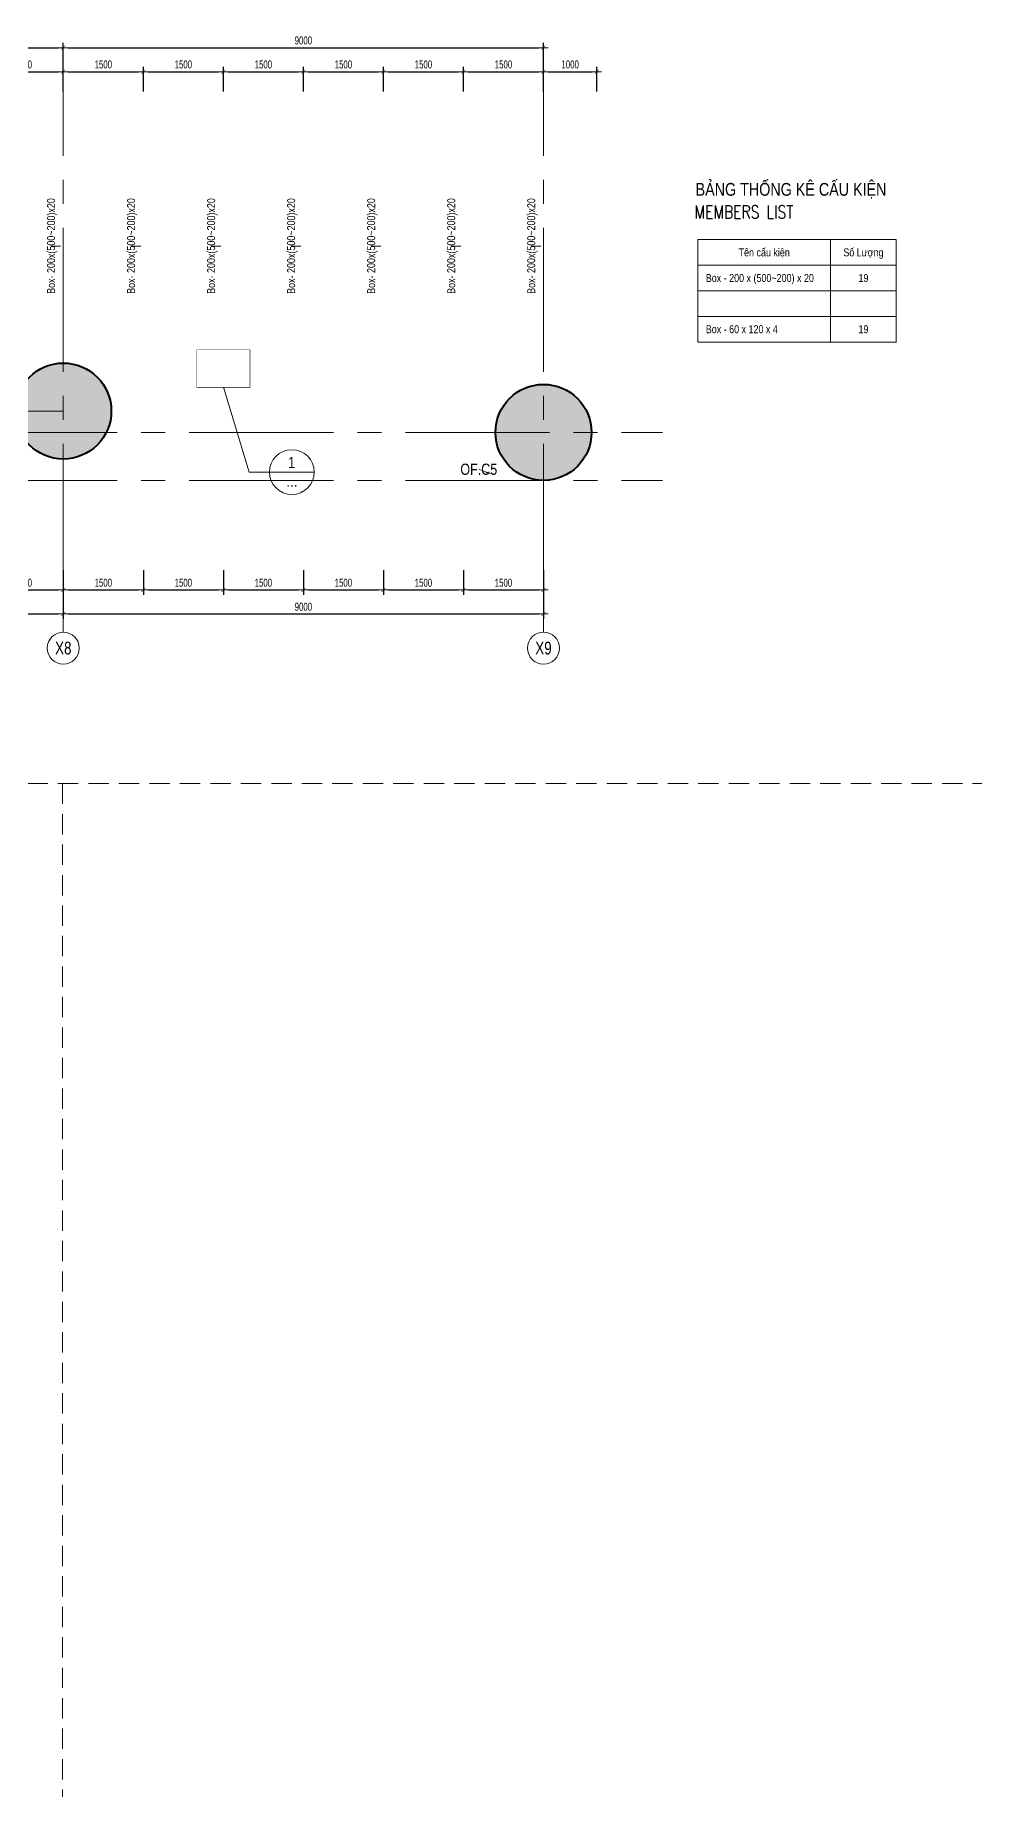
# Model space of a CAD drawing. Header units: millimetres. Extents: x -179076 to 305601, y -18667 to 40015.
# Drawn here: x 144364 to 162105, y 6994 to 40015 of the extents above; entities that cross this region are included whole.
import ezdxf
from ezdxf.enums import TextEntityAlignment as Align

# ---------------------------------------------------------------- set-up
doc = ezdxf.new("R2010")
doc.units = ezdxf.units.MM
doc.header["$LTSCALE"] = 60
doc.linetypes.add('HIDDEN2', pattern=[4.7625, 3.175, -1.5875])
doc.linetypes.add('POD_Grid F2$0$CENTER2', pattern=[1.125, 0.75, -0.125, 0.125, -0.125])
doc.layers.get('0').update_dxf_attribs({"lineweight": 20})
doc.layers.get('Defpoints').update_dxf_attribs({"color": 151, "lineweight": 9})
for name, color, linetype, lineweight in [('$0$NDC_S_VN TEXT', 7, 'Continuous', 20), ('NDC_S-ANNO', 7, 'Continuous', 20), ('NDC_S-BEAM-STEL', 30, 'HIDDEN2', 18), ('NDC_S-TEXT-SYMB', 7, 'Continuous', 20), ('NDC_S_ANNO', 7, 'Continuous', 20), ('NDC_S_DIM', 1, 'Continuous', 15), ('NDC_S_ENG TITLE', 3, 'Continuous', 20), ('NDC_S_HIDDEN', 8, 'HIDDEN2', 13), ('NDC_S_VN TEXT', 7, 'Continuous', 20), ('NDC_Table', 3, 'Continuous', 20), ('PD_2F_Col$0$NDC_S-COLUMN', 4, 'Continuous', 40), ('PD_2F_Col$0$NDC_S_HATCH COLUMN AND WALL', 251, 'Continuous', 13), ('POD_Grid F2$0$NDC_S_AXIS', 5, 'POD_Grid F2$0$CENTER2', 13), ('POD_Grid F2$0$NDC_S_SYMBOL', 1, 'Continuous', 15), ('POD_Grid F2$0$NDC_S_TEXT SYMBOL', 7, 'Continuous', 20)]:
    doc.layers.add(name, color=color, linetype=linetype, lineweight=lineweight)
doc.styles.add('ARIAL', font='arial.ttf', dxfattribs={"width": 0.8})
doc.styles.add('NDC_ARIAL', font='arial.ttf', dxfattribs={"width": 0.85})
doc.styles.add('NDC_DIM', font='', dxfattribs={"width": 0.75})
doc.styles.add('NDC_EN TXT', font='romans.shx', dxfattribs={"width": 0.8})
doc.styles.add('NDC_VIE TXT', font='arial.ttf', dxfattribs={"width": 0.8})
doc.styles.add('POD_Grid F2$0$NDC_ANNO', font='', dxfattribs={"width": 0.8})
doc.styles.get('NDC_DIM').set_extended_font_data('Dotum')
doc.styles.get('POD_Grid F2$0$NDC_ANNO').set_extended_font_data('Dotum')
doc.dimstyles.new('NDC_dim_60', dxfattribs={"dimscale": 60, "dimtxt": 2.5, "dimasz": 1.5, "dimexe": 1.5, "dimexo": 2.5, "dimgap": 1, "dimtad": 1, "dimdec": 0, "dimzin": 0, "dimdsep": 46, "dimtxsty": 'NDC_DIM', "dimblk": 'DIMMARK', "dimcen": 0.09, "dimdle": 1.2, "dimclrd": 1, "dimclre": 1, "dimclrt": 3, "dimadec": 0, "dimazin": 0, "dimtfac": 1, "dimtdec": 0, "dimtix": 1, "dimtofl": 0, "dimtmove": 0, "dimatfit": 3, "dimfxl": 8, "dimfxlon": 1, "dimtolj": 1, "dimtzin": 0, "dimarcsym": 0})
doc.dimstyles.new('NDC_dim_iso', dxfattribs={"dimtxt": 2.5, "dimasz": 1, "dimexe": 1.5, "dimexo": 2.5, "dimgap": 1, "dimtad": 1, "dimdec": 0, "dimzin": 0, "dimdsep": 46, "dimtxsty": 'NDC_DIM', "dimblk": 'DIMMARK', "dimcen": 0.09, "dimdle": 1.2, "dimclrd": 1, "dimclre": 1, "dimclrt": 3, "dimadec": 0, "dimazin": 0, "dimtfac": 1, "dimtdec": 0, "dimtix": 1, "dimtofl": 0, "dimtmove": 0, "dimatfit": 3, "dimfxl": 8, "dimfxlon": 1, "dimtolj": 1, "dimtzin": 0, "dimarcsym": 0})

# ---------------------------------------------------------------- blocks, each defined once
blk = doc.blocks.new('PD_2F_Col$0$cottron')
at = {"layer": 'PD_2F_Col$0$NDC_S_HATCH COLUMN AND WALL'}
h = blk.add_hatch(color=256, dxfattribs=at)
h.dxf.hatch_style = 1
h.paths.add_polyline_path([(-0.5, 0, 1), (0.5, 0, 1)])
at = {"layer": 'PD_2F_Col$0$NDC_S-COLUMN', "ltscale": 0.005}
blk.add_circle((0, 0), 0.5, dxfattribs=at)
blk = doc.blocks.new('*U212')
at = {"layer": 'POD_Grid F2$0$NDC_S_SYMBOL'}
blk.add_line((0, 5), (0, 9), dxfattribs=at)
blk.add_circle((0, 0), 5, dxfattribs=at)
at = {"layer": 'POD_Grid F2$0$NDC_S_TEXT SYMBOL', "color": 7, "style": 'POD_Grid F2$0$NDC_ANNO', "width": 0.8}
blk.add_attdef('GRID', text='', height=4, dxfattribs=at).set_placement((0, 0), align=Align.MIDDLE)
blk = doc.blocks.new('*U213')
at = {"layer": 'POD_Grid F2$0$NDC_S_SYMBOL'}
blk.add_line((5, 0), (9, 0), dxfattribs=at)
blk.add_circle((0, 0), 5, dxfattribs=at)
at = {"layer": 'POD_Grid F2$0$NDC_S_TEXT SYMBOL', "color": 7, "style": 'POD_Grid F2$0$NDC_ANNO', "width": 0.8}
blk.add_attdef('GRID', text='', height=4, rotation=270, dxfattribs=at).set_placement((0, 0), align=Align.MIDDLE)
blk = doc.blocks.new('A$Cac1c5214')
at = {"layer": 'POD_Grid F2$0$NDC_S_AXIS', "ltscale": 60}
for p, q in [((150, -2766), (150, 6976)), ((9150, -2766), (9150, 6976)), ((18150, -2766), (18150, 6976)), ((27150, -2766), (27150, 6976)), ((-3788, 550), (18150, 550)), ((-3788, 150), (29380, 150)), ((-3788, -750), (29380, -750))]:
    blk.add_line(p, q, dxfattribs=at)
at = {"xscale": 1800, "yscale": 1800, "zscale": 1800}
for p in [(9150, 550), (18150, 550), (150, 150), (27150, 150)]:
    blk.add_blockref('PD_2F_Col$0$cottron', p, dxfattribs=at)
at = {"layer": 'POD_Grid F2$0$NDC_S_AXIS'}
ref = blk.add_blockref('*U213', (-4328, 150), dxfattribs=dict(at, xscale=60, yscale=60, zscale=60))
ref.add_attrib('GRID', 'Y8', dxfattribs={"layer": 'POD_Grid F2$0$NDC_S_TEXT SYMBOL', "color": 7, "height": 240, "style": 'POD_Grid F2$0$NDC_ANNO', "width": 0.8}).set_placement((-4328, 150), align=Align.MIDDLE)
at = {"layer": 'POD_Grid F2$0$NDC_S_AXIS', "xscale": 60, "yscale": 60, "zscale": 60}
for p, values in [((150, -3893), {'GRID': 'X6'}), ((9150, -3893), {'GRID': 'X7'}), ((18150, -3893), {'GRID': 'X8'}), ((27150, -3893), {'GRID': 'X9'})]:
    blk.add_blockref('*U212', p, dxfattribs=at).add_auto_attribs(values)
blk = doc.blocks.new('DIMMARK')
at = {"layer": 'NDC_S_DIM', "color": 1}
blk.add_line((-1.5, 0), (1, 0), dxfattribs=at)
at = {"layer": 'NDC_S_DIM', "color": 2, "const_width": 0.1}
blk.add_lwpolyline([(-0.42, -0.42), (0.42, 0.42)], dxfattribs=at)
blk = doc.blocks.new('*D435')
at = {"layer": 'Defpoints', "color": 0, "ltscale": 60, "transparency": 16777216}
for p in [(144890, 39332), (143390, 38811), (144890, 38811)]:
    blk.add_point(p, dxfattribs=at)
at = {"layer": 'NDC_S_DIM', "color": 1, "lineweight": -2, "ltscale": 60, "transparency": 16777216}
for p, q in [((143390, 38961), (143390, 39422)), ((143480, 39332), (144800, 39332)), ((144890, 38961), (144890, 39422))]:
    blk.add_line(p, q, dxfattribs=at)
at = {"layer": 'NDC_S_DIM', "color": 1, "lineweight": -2, "ltscale": 60, "transparency": 16777216, "xscale": 90, "yscale": 90, "zscale": 90, "rotation": 180}
blk.add_blockref('DIMMARK', (143390, 39332), dxfattribs=at)
at = {"layer": 'NDC_S_DIM', "color": 1, "lineweight": -2, "ltscale": 60, "transparency": 16777216, "xscale": 90, "yscale": 90, "zscale": 90}
blk.add_blockref('DIMMARK', (144890, 39332), dxfattribs=at)
at = {"layer": 'NDC_S_DIM', "color": 3, "ltscale": 60, "transparency": 16777216, "insert": (144140, 39467), "char_height": 150, "attachment_point": 5, "style": 'NDC_DIM'}
blk.add_mtext('\\A1;1500', dxfattribs=at)
blk = doc.blocks.new('*D436')
at = {"layer": 'Defpoints', "color": 0, "ltscale": 60, "transparency": 16777216}
for p in [(146390, 39332), (144890, 38811), (146390, 38811)]:
    blk.add_point(p, dxfattribs=at)
at = {"layer": 'NDC_S_DIM', "color": 1, "lineweight": -2, "ltscale": 60, "transparency": 16777216}
for p, q in [((144890, 38961), (144890, 39422)), ((144980, 39332), (146300, 39332)), ((146390, 38961), (146390, 39422))]:
    blk.add_line(p, q, dxfattribs=at)
at = {"layer": 'NDC_S_DIM', "color": 1, "lineweight": -2, "ltscale": 60, "transparency": 16777216, "xscale": 90, "yscale": 90, "zscale": 90, "rotation": 180}
blk.add_blockref('DIMMARK', (144890, 39332), dxfattribs=at)
at = {"layer": 'NDC_S_DIM', "color": 1, "lineweight": -2, "ltscale": 60, "transparency": 16777216, "xscale": 90, "yscale": 90, "zscale": 90}
blk.add_blockref('DIMMARK', (146390, 39332), dxfattribs=at)
at = {"layer": 'NDC_S_DIM', "color": 3, "ltscale": 60, "transparency": 16777216, "insert": (145640, 39467), "char_height": 150, "attachment_point": 5, "style": 'NDC_DIM'}
blk.add_mtext('\\A1;1500', dxfattribs=at)
blk = doc.blocks.new('*D437')
at = {"layer": 'Defpoints', "color": 0, "ltscale": 60, "transparency": 16777216}
for p in [(147890, 39332), (146390, 38811), (147890, 38811)]:
    blk.add_point(p, dxfattribs=at)
at = {"layer": 'NDC_S_DIM', "color": 1, "lineweight": -2, "ltscale": 60, "transparency": 16777216}
for p, q in [((146390, 38961), (146390, 39422)), ((146480, 39332), (147800, 39332)), ((147890, 38961), (147890, 39422))]:
    blk.add_line(p, q, dxfattribs=at)
at = {"layer": 'NDC_S_DIM', "color": 1, "lineweight": -2, "ltscale": 60, "transparency": 16777216, "xscale": 90, "yscale": 90, "zscale": 90, "rotation": 180}
blk.add_blockref('DIMMARK', (146390, 39332), dxfattribs=at)
at = {"layer": 'NDC_S_DIM', "color": 1, "lineweight": -2, "ltscale": 60, "transparency": 16777216, "xscale": 90, "yscale": 90, "zscale": 90}
blk.add_blockref('DIMMARK', (147890, 39332), dxfattribs=at)
at = {"layer": 'NDC_S_DIM', "color": 3, "ltscale": 60, "transparency": 16777216, "insert": (147140, 39467), "char_height": 150, "attachment_point": 5, "style": 'NDC_DIM'}
blk.add_mtext('\\A1;1500', dxfattribs=at)
blk = doc.blocks.new('*D438')
at = {"layer": 'Defpoints', "color": 0, "ltscale": 60, "transparency": 16777216}
for p in [(149390, 39332), (147890, 38811), (149390, 38811)]:
    blk.add_point(p, dxfattribs=at)
at = {"layer": 'NDC_S_DIM', "color": 1, "lineweight": -2, "ltscale": 60, "transparency": 16777216}
for p, q in [((147890, 38961), (147890, 39422)), ((147980, 39332), (149300, 39332)), ((149390, 38961), (149390, 39422))]:
    blk.add_line(p, q, dxfattribs=at)
at = {"layer": 'NDC_S_DIM', "color": 1, "lineweight": -2, "ltscale": 60, "transparency": 16777216, "xscale": 90, "yscale": 90, "zscale": 90, "rotation": 180}
blk.add_blockref('DIMMARK', (147890, 39332), dxfattribs=at)
at = {"layer": 'NDC_S_DIM', "color": 1, "lineweight": -2, "ltscale": 60, "transparency": 16777216, "xscale": 90, "yscale": 90, "zscale": 90}
blk.add_blockref('DIMMARK', (149390, 39332), dxfattribs=at)
at = {"layer": 'NDC_S_DIM', "color": 3, "ltscale": 60, "transparency": 16777216, "insert": (148640, 39467), "char_height": 150, "attachment_point": 5, "style": 'NDC_DIM'}
blk.add_mtext('\\A1;1500', dxfattribs=at)
blk = doc.blocks.new('*D439')
at = {"layer": 'Defpoints', "color": 0, "ltscale": 60, "transparency": 16777216}
for p in [(150890, 39332), (149390, 38811), (150890, 38811)]:
    blk.add_point(p, dxfattribs=at)
at = {"layer": 'NDC_S_DIM', "color": 1, "lineweight": -2, "ltscale": 60, "transparency": 16777216}
for p, q in [((149390, 38961), (149390, 39422)), ((149480, 39332), (150800, 39332)), ((150890, 38961), (150890, 39422))]:
    blk.add_line(p, q, dxfattribs=at)
at = {"layer": 'NDC_S_DIM', "color": 1, "lineweight": -2, "ltscale": 60, "transparency": 16777216, "xscale": 90, "yscale": 90, "zscale": 90, "rotation": 180}
blk.add_blockref('DIMMARK', (149390, 39332), dxfattribs=at)
at = {"layer": 'NDC_S_DIM', "color": 1, "lineweight": -2, "ltscale": 60, "transparency": 16777216, "xscale": 90, "yscale": 90, "zscale": 90}
blk.add_blockref('DIMMARK', (150890, 39332), dxfattribs=at)
at = {"layer": 'NDC_S_DIM', "color": 3, "ltscale": 60, "transparency": 16777216, "insert": (150140, 39467), "char_height": 150, "attachment_point": 5, "style": 'NDC_DIM'}
blk.add_mtext('\\A1;1500', dxfattribs=at)
blk = doc.blocks.new('*D440')
at = {"layer": 'Defpoints', "color": 0, "ltscale": 60, "transparency": 16777216}
for p in [(152390, 39332), (150890, 38811), (152390, 38811)]:
    blk.add_point(p, dxfattribs=at)
at = {"layer": 'NDC_S_DIM', "color": 1, "lineweight": -2, "ltscale": 60, "transparency": 16777216}
for p, q in [((150890, 38961), (150890, 39422)), ((150980, 39332), (152300, 39332)), ((152390, 38961), (152390, 39422))]:
    blk.add_line(p, q, dxfattribs=at)
at = {"layer": 'NDC_S_DIM', "color": 1, "lineweight": -2, "ltscale": 60, "transparency": 16777216, "xscale": 90, "yscale": 90, "zscale": 90, "rotation": 180}
blk.add_blockref('DIMMARK', (150890, 39332), dxfattribs=at)
at = {"layer": 'NDC_S_DIM', "color": 1, "lineweight": -2, "ltscale": 60, "transparency": 16777216, "xscale": 90, "yscale": 90, "zscale": 90}
blk.add_blockref('DIMMARK', (152390, 39332), dxfattribs=at)
at = {"layer": 'NDC_S_DIM', "color": 3, "ltscale": 60, "transparency": 16777216, "insert": (151640, 39467), "char_height": 150, "attachment_point": 5, "style": 'NDC_DIM'}
blk.add_mtext('\\A1;1500', dxfattribs=at)
blk = doc.blocks.new('*D441')
at = {"layer": 'Defpoints', "color": 0, "ltscale": 60, "transparency": 16777216}
for p in [(153890, 39332), (152390, 38811), (153890, 38811)]:
    blk.add_point(p, dxfattribs=at)
at = {"layer": 'NDC_S_DIM', "color": 1, "lineweight": -2, "ltscale": 60, "transparency": 16777216}
for p, q in [((152390, 38961), (152390, 39422)), ((152480, 39332), (153800, 39332)), ((153890, 38961), (153890, 39422))]:
    blk.add_line(p, q, dxfattribs=at)
at = {"layer": 'NDC_S_DIM', "color": 1, "lineweight": -2, "ltscale": 60, "transparency": 16777216, "xscale": 90, "yscale": 90, "zscale": 90, "rotation": 180}
blk.add_blockref('DIMMARK', (152390, 39332), dxfattribs=at)
at = {"layer": 'NDC_S_DIM', "color": 1, "lineweight": -2, "ltscale": 60, "transparency": 16777216, "xscale": 90, "yscale": 90, "zscale": 90}
blk.add_blockref('DIMMARK', (153890, 39332), dxfattribs=at)
at = {"layer": 'NDC_S_DIM', "color": 3, "ltscale": 60, "transparency": 16777216, "insert": (153140, 39467), "char_height": 150, "attachment_point": 5, "style": 'NDC_DIM'}
blk.add_mtext('\\A1;1500', dxfattribs=at)
blk = doc.blocks.new('*D443')
at = {"layer": 'Defpoints', "color": 0, "ltscale": 60, "transparency": 16777216}
for p in [(144890, 39782), (135890, 38811), (144890, 38811)]:
    blk.add_point(p, dxfattribs=at)
at = {"layer": 'NDC_S_DIM', "color": 1, "lineweight": -2, "ltscale": 60, "transparency": 16777216}
for p, q in [((135890, 39302), (135890, 39872)), ((135980, 39782), (144800, 39782)), ((144890, 39302), (144890, 39872))]:
    blk.add_line(p, q, dxfattribs=at)
at = {"layer": 'NDC_S_DIM', "color": 1, "lineweight": -2, "ltscale": 60, "transparency": 16777216, "xscale": 90, "yscale": 90, "zscale": 90, "rotation": 180}
blk.add_blockref('DIMMARK', (135890, 39782), dxfattribs=at)
at = {"layer": 'NDC_S_DIM', "color": 1, "lineweight": -2, "ltscale": 60, "transparency": 16777216, "xscale": 90, "yscale": 90, "zscale": 90}
blk.add_blockref('DIMMARK', (144890, 39782), dxfattribs=at)
at = {"layer": 'NDC_S_DIM', "color": 3, "ltscale": 60, "transparency": 16777216, "insert": (140390, 39917), "char_height": 150, "attachment_point": 5, "style": 'NDC_DIM'}
blk.add_mtext('\\A1;9000', dxfattribs=at)
blk = doc.blocks.new('*D444')
at = {"layer": 'Defpoints', "color": 0, "ltscale": 60, "transparency": 16777216}
for p in [(153890, 39782), (144890, 38811), (153890, 38811)]:
    blk.add_point(p, dxfattribs=at)
at = {"layer": 'NDC_S_DIM', "color": 1, "lineweight": -2, "ltscale": 60, "transparency": 16777216}
for p, q in [((144890, 39302), (144890, 39872)), ((144980, 39782), (153800, 39782)), ((153890, 39302), (153890, 39872))]:
    blk.add_line(p, q, dxfattribs=at)
at = {"layer": 'NDC_S_DIM', "color": 1, "lineweight": -2, "ltscale": 60, "transparency": 16777216, "xscale": 90, "yscale": 90, "zscale": 90, "rotation": 180}
blk.add_blockref('DIMMARK', (144890, 39782), dxfattribs=at)
at = {"layer": 'NDC_S_DIM', "color": 1, "lineweight": -2, "ltscale": 60, "transparency": 16777216, "xscale": 90, "yscale": 90, "zscale": 90}
blk.add_blockref('DIMMARK', (153890, 39782), dxfattribs=at)
at = {"layer": 'NDC_S_DIM', "color": 3, "ltscale": 60, "transparency": 16777216, "insert": (149390, 39917), "char_height": 150, "attachment_point": 5, "style": 'NDC_DIM'}
blk.add_mtext('\\A1;9000', dxfattribs=at)
blk = doc.blocks.new('*D458')
at = {"layer": 'Defpoints', "color": 0, "ltscale": 60, "transparency": 16777216}
for p in [(143390, 30137), (144890, 30137), (144890, 29616)]:
    blk.add_point(p, dxfattribs=at)
at = {"layer": 'NDC_S_DIM', "color": 1, "lineweight": -2, "ltscale": 60, "transparency": 16777216}
for p, q in [((143390, 29987), (143390, 29526)), ((144890, 29987), (144890, 29526)), ((143480, 29616), (144800, 29616))]:
    blk.add_line(p, q, dxfattribs=at)
at = {"layer": 'NDC_S_DIM', "color": 1, "lineweight": -2, "ltscale": 60, "transparency": 16777216, "xscale": 90, "yscale": 90, "zscale": 90, "rotation": 180}
blk.add_blockref('DIMMARK', (143390, 29616), dxfattribs=at)
at = {"layer": 'NDC_S_DIM', "color": 1, "lineweight": -2, "ltscale": 60, "transparency": 16777216, "xscale": 90, "yscale": 90, "zscale": 90}
blk.add_blockref('DIMMARK', (144890, 29616), dxfattribs=at)
at = {"layer": 'NDC_S_DIM', "color": 3, "ltscale": 60, "transparency": 16777216, "insert": (144140, 29751), "char_height": 150, "attachment_point": 5, "style": 'NDC_DIM'}
blk.add_mtext('\\A1;1500', dxfattribs=at)
blk = doc.blocks.new('*D459')
at = {"layer": 'Defpoints', "color": 0, "ltscale": 60, "transparency": 16777216}
for p in [(144890, 30137), (146390, 30137), (146390, 29616)]:
    blk.add_point(p, dxfattribs=at)
at = {"layer": 'NDC_S_DIM', "color": 1, "lineweight": -2, "ltscale": 60, "transparency": 16777216}
for p, q in [((144890, 29987), (144890, 29526)), ((146390, 29987), (146390, 29526)), ((144980, 29616), (146300, 29616))]:
    blk.add_line(p, q, dxfattribs=at)
at = {"layer": 'NDC_S_DIM', "color": 1, "lineweight": -2, "ltscale": 60, "transparency": 16777216, "xscale": 90, "yscale": 90, "zscale": 90, "rotation": 180}
blk.add_blockref('DIMMARK', (144890, 29616), dxfattribs=at)
at = {"layer": 'NDC_S_DIM', "color": 1, "lineweight": -2, "ltscale": 60, "transparency": 16777216, "xscale": 90, "yscale": 90, "zscale": 90}
blk.add_blockref('DIMMARK', (146390, 29616), dxfattribs=at)
at = {"layer": 'NDC_S_DIM', "color": 3, "ltscale": 60, "transparency": 16777216, "insert": (145640, 29751), "char_height": 150, "attachment_point": 5, "style": 'NDC_DIM'}
blk.add_mtext('\\A1;1500', dxfattribs=at)
blk = doc.blocks.new('*D460')
at = {"layer": 'Defpoints', "color": 0, "ltscale": 60, "transparency": 16777216}
for p in [(146390, 30137), (147890, 30137), (147890, 29616)]:
    blk.add_point(p, dxfattribs=at)
at = {"layer": 'NDC_S_DIM', "color": 1, "lineweight": -2, "ltscale": 60, "transparency": 16777216}
for p, q in [((146390, 29987), (146390, 29526)), ((147890, 29987), (147890, 29526)), ((146480, 29616), (147800, 29616))]:
    blk.add_line(p, q, dxfattribs=at)
at = {"layer": 'NDC_S_DIM', "color": 1, "lineweight": -2, "ltscale": 60, "transparency": 16777216, "xscale": 90, "yscale": 90, "zscale": 90, "rotation": 180}
blk.add_blockref('DIMMARK', (146390, 29616), dxfattribs=at)
at = {"layer": 'NDC_S_DIM', "color": 1, "lineweight": -2, "ltscale": 60, "transparency": 16777216, "xscale": 90, "yscale": 90, "zscale": 90}
blk.add_blockref('DIMMARK', (147890, 29616), dxfattribs=at)
at = {"layer": 'NDC_S_DIM', "color": 3, "ltscale": 60, "transparency": 16777216, "insert": (147140, 29751), "char_height": 150, "attachment_point": 5, "style": 'NDC_DIM'}
blk.add_mtext('\\A1;1500', dxfattribs=at)
blk = doc.blocks.new('*D461')
at = {"layer": 'Defpoints', "color": 0, "ltscale": 60, "transparency": 16777216}
for p in [(147890, 30137), (149390, 30137), (149390, 29616)]:
    blk.add_point(p, dxfattribs=at)
at = {"layer": 'NDC_S_DIM', "color": 1, "lineweight": -2, "ltscale": 60, "transparency": 16777216}
for p, q in [((147890, 29987), (147890, 29526)), ((149390, 29987), (149390, 29526)), ((147980, 29616), (149300, 29616))]:
    blk.add_line(p, q, dxfattribs=at)
at = {"layer": 'NDC_S_DIM', "color": 1, "lineweight": -2, "ltscale": 60, "transparency": 16777216, "xscale": 90, "yscale": 90, "zscale": 90, "rotation": 180}
blk.add_blockref('DIMMARK', (147890, 29616), dxfattribs=at)
at = {"layer": 'NDC_S_DIM', "color": 1, "lineweight": -2, "ltscale": 60, "transparency": 16777216, "xscale": 90, "yscale": 90, "zscale": 90}
blk.add_blockref('DIMMARK', (149390, 29616), dxfattribs=at)
at = {"layer": 'NDC_S_DIM', "color": 3, "ltscale": 60, "transparency": 16777216, "insert": (148640, 29751), "char_height": 150, "attachment_point": 5, "style": 'NDC_DIM'}
blk.add_mtext('\\A1;1500', dxfattribs=at)
blk = doc.blocks.new('*D462')
at = {"layer": 'Defpoints', "color": 0, "ltscale": 60, "transparency": 16777216}
for p in [(149390, 30137), (150890, 30137), (150890, 29616)]:
    blk.add_point(p, dxfattribs=at)
at = {"layer": 'NDC_S_DIM', "color": 1, "lineweight": -2, "ltscale": 60, "transparency": 16777216}
for p, q in [((149390, 29987), (149390, 29526)), ((150890, 29987), (150890, 29526)), ((149480, 29616), (150800, 29616))]:
    blk.add_line(p, q, dxfattribs=at)
at = {"layer": 'NDC_S_DIM', "color": 1, "lineweight": -2, "ltscale": 60, "transparency": 16777216, "xscale": 90, "yscale": 90, "zscale": 90, "rotation": 180}
blk.add_blockref('DIMMARK', (149390, 29616), dxfattribs=at)
at = {"layer": 'NDC_S_DIM', "color": 1, "lineweight": -2, "ltscale": 60, "transparency": 16777216, "xscale": 90, "yscale": 90, "zscale": 90}
blk.add_blockref('DIMMARK', (150890, 29616), dxfattribs=at)
at = {"layer": 'NDC_S_DIM', "color": 3, "ltscale": 60, "transparency": 16777216, "insert": (150140, 29751), "char_height": 150, "attachment_point": 5, "style": 'NDC_DIM'}
blk.add_mtext('\\A1;1500', dxfattribs=at)
blk = doc.blocks.new('*D463')
at = {"layer": 'Defpoints', "color": 0, "ltscale": 60, "transparency": 16777216}
for p in [(150890, 30137), (152390, 30137), (152390, 29616)]:
    blk.add_point(p, dxfattribs=at)
at = {"layer": 'NDC_S_DIM', "color": 1, "lineweight": -2, "ltscale": 60, "transparency": 16777216}
for p, q in [((150890, 29987), (150890, 29526)), ((152390, 29987), (152390, 29526)), ((150980, 29616), (152300, 29616))]:
    blk.add_line(p, q, dxfattribs=at)
at = {"layer": 'NDC_S_DIM', "color": 1, "lineweight": -2, "ltscale": 60, "transparency": 16777216, "xscale": 90, "yscale": 90, "zscale": 90, "rotation": 180}
blk.add_blockref('DIMMARK', (150890, 29616), dxfattribs=at)
at = {"layer": 'NDC_S_DIM', "color": 1, "lineweight": -2, "ltscale": 60, "transparency": 16777216, "xscale": 90, "yscale": 90, "zscale": 90}
blk.add_blockref('DIMMARK', (152390, 29616), dxfattribs=at)
at = {"layer": 'NDC_S_DIM', "color": 3, "ltscale": 60, "transparency": 16777216, "insert": (151640, 29751), "char_height": 150, "attachment_point": 5, "style": 'NDC_DIM'}
blk.add_mtext('\\A1;1500', dxfattribs=at)
blk = doc.blocks.new('*D464')
at = {"layer": 'Defpoints', "color": 0, "ltscale": 60, "transparency": 16777216}
for p in [(152390, 30137), (153890, 30137), (153890, 29616)]:
    blk.add_point(p, dxfattribs=at)
at = {"layer": 'NDC_S_DIM', "color": 1, "lineweight": -2, "ltscale": 60, "transparency": 16777216}
for p, q in [((152390, 29987), (152390, 29526)), ((153890, 29987), (153890, 29526)), ((152480, 29616), (153800, 29616))]:
    blk.add_line(p, q, dxfattribs=at)
at = {"layer": 'NDC_S_DIM', "color": 1, "lineweight": -2, "ltscale": 60, "transparency": 16777216, "xscale": 90, "yscale": 90, "zscale": 90, "rotation": 180}
blk.add_blockref('DIMMARK', (152390, 29616), dxfattribs=at)
at = {"layer": 'NDC_S_DIM', "color": 1, "lineweight": -2, "ltscale": 60, "transparency": 16777216, "xscale": 90, "yscale": 90, "zscale": 90}
blk.add_blockref('DIMMARK', (153890, 29616), dxfattribs=at)
at = {"layer": 'NDC_S_DIM', "color": 3, "ltscale": 60, "transparency": 16777216, "insert": (153140, 29751), "char_height": 150, "attachment_point": 5, "style": 'NDC_DIM'}
blk.add_mtext('\\A1;1500', dxfattribs=at)
blk = doc.blocks.new('*D445')
at = {"layer": 'Defpoints', "color": 0, "ltscale": 60, "transparency": 16777216}
for p in [(135890, 30137), (144890, 30137), (144890, 29166)]:
    blk.add_point(p, dxfattribs=at)
at = {"layer": 'NDC_S_DIM', "color": 1, "lineweight": -2, "ltscale": 60, "transparency": 16777216}
for p, q in [((135890, 29646), (135890, 29076)), ((144890, 29646), (144890, 29076)), ((135980, 29166), (144800, 29166))]:
    blk.add_line(p, q, dxfattribs=at)
at = {"layer": 'NDC_S_DIM', "color": 1, "lineweight": -2, "ltscale": 60, "transparency": 16777216, "xscale": 90, "yscale": 90, "zscale": 90, "rotation": 180}
blk.add_blockref('DIMMARK', (135890, 29166), dxfattribs=at)
at = {"layer": 'NDC_S_DIM', "color": 1, "lineweight": -2, "ltscale": 60, "transparency": 16777216, "xscale": 90, "yscale": 90, "zscale": 90}
blk.add_blockref('DIMMARK', (144890, 29166), dxfattribs=at)
at = {"layer": 'NDC_S_DIM', "color": 3, "ltscale": 60, "transparency": 16777216, "insert": (140390, 29301), "char_height": 150, "attachment_point": 5, "style": 'NDC_DIM'}
blk.add_mtext('\\A1;9000', dxfattribs=at)
blk = doc.blocks.new('*D446')
at = {"layer": 'Defpoints', "color": 0, "ltscale": 60, "transparency": 16777216}
for p in [(144890, 30137), (153890, 30137), (153890, 29166)]:
    blk.add_point(p, dxfattribs=at)
at = {"layer": 'NDC_S_DIM', "color": 1, "lineweight": -2, "ltscale": 60, "transparency": 16777216}
for p, q in [((144890, 29646), (144890, 29076)), ((153890, 29646), (153890, 29076)), ((144980, 29166), (153800, 29166))]:
    blk.add_line(p, q, dxfattribs=at)
at = {"layer": 'NDC_S_DIM', "color": 1, "lineweight": -2, "ltscale": 60, "transparency": 16777216, "xscale": 90, "yscale": 90, "zscale": 90, "rotation": 180}
blk.add_blockref('DIMMARK', (144890, 29166), dxfattribs=at)
at = {"layer": 'NDC_S_DIM', "color": 1, "lineweight": -2, "ltscale": 60, "transparency": 16777216, "xscale": 90, "yscale": 90, "zscale": 90}
blk.add_blockref('DIMMARK', (153890, 29166), dxfattribs=at)
at = {"layer": 'NDC_S_DIM', "color": 3, "ltscale": 60, "transparency": 16777216, "insert": (149390, 29301), "char_height": 150, "attachment_point": 5, "style": 'NDC_DIM'}
blk.add_mtext('\\A1;9000', dxfattribs=at)
blk = doc.blocks.new('*D653')
at = {"layer": 'Defpoints', "color": 0, "ltscale": 60, "transparency": 16777216}
for p in [(154890, 39332), (153890, 38811), (154890, 38811)]:
    blk.add_point(p, dxfattribs=at)
at = {"layer": 'NDC_S_DIM', "color": 1, "lineweight": -2, "ltscale": 60, "transparency": 16777216}
for p, q in [((153890, 38961), (153890, 39422)), ((153980, 39332), (154800, 39332)), ((154890, 38961), (154890, 39422))]:
    blk.add_line(p, q, dxfattribs=at)
at = {"layer": 'NDC_S_DIM', "color": 1, "lineweight": -2, "ltscale": 60, "transparency": 16777216, "xscale": 90, "yscale": 90, "zscale": 90, "rotation": 180}
blk.add_blockref('DIMMARK', (153890, 39332), dxfattribs=at)
at = {"layer": 'NDC_S_DIM', "color": 1, "lineweight": -2, "ltscale": 60, "transparency": 16777216, "xscale": 90, "yscale": 90, "zscale": 90}
blk.add_blockref('DIMMARK', (154890, 39332), dxfattribs=at)
at = {"layer": 'NDC_S_DIM', "color": 3, "ltscale": 60, "transparency": 16777216, "insert": (154390, 39467), "char_height": 150, "attachment_point": 5, "style": 'NDC_DIM'}
blk.add_mtext('\\A1;1000', dxfattribs=at)
blk = doc.blocks.new('MARK4')
at = {"layer": 'NDC_S_ANNO'}
blk.add_line((-5, 0), (5, 0), dxfattribs=at)
blk.add_circle((0, 0), 5, dxfattribs=at)
blk = doc.blocks.new('*U218')
at = {"layer": 'NDC_S_ANNO', "ltscale": 0.8, "style": 'ARIAL', "width": 0.8, "flags": 1}
blk.add_attdef('CHU_THICH', text='', height=2.5, dxfattribs=at).set_placement((0, 0), align=Align.MIDDLE_CENTER)
at = {"layer": 'NDC_S_ANNO', "ltscale": 0.8, "style": 'ARIAL', "width": 0.8}
blk.add_attdef('TEN', text='', height=2.5, dxfattribs=at).set_placement((-2.58, 1.03), align=Align.MIDDLE_CENTER)
at = {"layer": 'Defpoints'}
blk.add_leader([(0, 0), (-2.58, 1.03)], dimstyle='NDC_dim_iso', override={"dimgap": 0.625, "dimtad": 0}, dxfattribs=at)
blk = doc.blocks.new('*U205')
at = {"layer": 'NDC_S_ANNO', "ltscale": 0.8, "style": 'ARIAL', "width": 0.8, "flags": 1}
blk.add_attdef('CHU_THICH', text='', height=2.5, dxfattribs=at).set_placement((0, 0), align=Align.MIDDLE_CENTER)
at = {"layer": 'NDC_S_ANNO', "ltscale": 0.8, "style": 'ARIAL', "width": 0.8}
blk.add_attdef('TEN', text='', height=2.5, dxfattribs=at).set_placement((0, 3), align=Align.MIDDLE_CENTER)
at = {"layer": 'Defpoints'}
blk.add_leader([(0, 0), (0, 3)], dimstyle='NDC_dim_iso', override={"dimgap": 0.625, "dimtad": 0}, dxfattribs=at)

msp = doc.modelspace()

# ---------------------------------------------------------------- linework, layer by layer
at = {"layer": 'NDC_S-ANNO', "linetype": 'HIDDEN2', "const_width": 10, "elevation": 400}
msp.add_lwpolyline([(148388.2, 34117.9), (147392.3, 34117.9), (147392.3, 33415.6), (148388.2, 33415.6)], close=True, dxfattribs=at)
at = {"layer": 'NDC_S-ANNO'}
msp.add_lwpolyline([(147890, 33415.6), (148372.5, 31826.2), (148753.7, 31826.2)], dxfattribs=at)
at = {"layer": 'NDC_S_HIDDEN', "ltscale": 2}
for p, q in [((119071.2, 25987.2), (162104.6, 25987.2)), ((144876.1, 25987.2), (144876.1, 6993.6))]:
    msp.add_line(p, q, dxfattribs=at)
at = {"layer": 'NDC_Table'}
for p, q in [((156781.8, 36184.3), (156781.8, 34264.3)), ((156781.8, 36184.3), (160501.8, 36184.3)), ((159271.8, 36184.3), (159271.8, 34744.3)), ((159271.8, 36184.3), (159271.8, 34264.3)), ((160501.8, 36184.3), (160501.8, 34264.3)), ((156781.8, 35704.3), (160501.8, 35704.3)), ((156781.8, 35224.3), (160501.8, 35224.3)), ((156781.8, 34744.3), (160501.8, 34744.3)), ((156781.8, 34264.3), (160501.8, 34264.3))]:
    msp.add_line(p, q, dxfattribs=at)

# ---------------------------------------------------------------- block references
at = {"layer": '$0$NDC_S_VN TEXT', "xscale": 60, "yscale": 60, "zscale": 60, "rotation": 89.98968353860168}
for p in [(144840.3, 36063.7), (146340.3, 36063.7), (147840.3, 36063.7), (149340.3, 36063.7), (150840.3, 36063.7), (152340.3, 36063.7), (153840.3, 36063.7)]:
    msp.add_blockref('*U205', p, dxfattribs=at).add_auto_attribs({'TEN': 'Box- 200x(500~200)x20'})
at = {"layer": '$0$NDC_S_VN TEXT', "xscale": 84, "yscale": 84, "zscale": 84}
msp.add_blockref('*U218', (152893.9, 31792.8), dxfattribs=at).add_auto_attribs({'TEN': 'OF.C5'})
at = {"layer": 'NDC_S-ANNO', "xscale": -83.99999999999996, "yscale": 83.99999999999996, "zscale": 83.99999999999996}
msp.add_blockref('MARK4', (149173.7, 31826.2), dxfattribs=at)
at = {"layer": 'NDC_S-BEAM-STEL'}
msp.add_blockref('A$Cac1c5214', (126740, 32419.7), dxfattribs=at)

# ---------------------------------------------------------------- texts
at = {"layer": 'NDC_S-TEXT-SYMB', "style": 'NDC_ARIAL', "width": 0.85}
for s, p in [('1', (149170.1, 32005.3)), ('...', (149173.9, 31655.1))]:
    msp.add_text(s, height=210, rotation=0.00002, dxfattribs=at).set_placement(p, align=Align.MIDDLE_CENTER)
at = {"layer": 'NDC_S_ENG TITLE', "style": 'NDC_EN TXT', "width": 0.8}
msp.add_text('MEMBERS LIST', height=240, dxfattribs=at).set_placement((156721.1, 36582.3))
at = {"layer": 'NDC_S_VN TEXT', "style": 'NDC_VIE TXT', "width": 0.8}
msp.add_text('BẢNG THỐNG KÊ CẤU KIỆN', height=240, dxfattribs=at).set_placement((156741.2, 37245.9), align=Align.TOP_LEFT)
at = {"layer": 'NDC_S_VN TEXT', "style": 'NDC_ARIAL', "width": 0.8}
for s, p in [('Tên cấu kiện', (158026.8, 35944.3)), ('Số Lượng', (159886.8, 35944.3)), ('19', (159886.8, 35464.3)), ('19', (159886.8, 34504.3))]:
    msp.add_text(s, height=150, dxfattribs=at).set_placement(p, align=Align.MIDDLE_CENTER)
for s, p in [('Box - 200 x (500~200) x 20', (156931.8, 35464.3)), ('Box - 60 x 120 x 4', (156931.8, 34504.3))]:
    msp.add_text(s, height=150, dxfattribs=at).set_placement(p, align=Align.MIDDLE_LEFT)

# ---------------------------------------------------------------- dimensions: what is measured, and where the dimension line sits
at = {"layer": 'NDC_S_DIM', "ltscale": 60}
for base, p1, p2, picture, middle in [((144890, 39781.7), (135890, 38810.6), (144890, 38810.6), '*D443', (140390, 39916.8)), ((153890, 39781.7), (144890, 38810.6), (153890, 38810.6), '*D444', (149390, 39916.8)), ((154890, 39331.7), (153890, 38810.6), (154890, 38810.6), '*D653', (154390, 39466.8)), ((144890, 29165.8), (135890, 30136.9), (144890, 30136.9), '*D445', (140390, 29300.9)), ((153890, 29165.8), (144890, 30136.9), (153890, 30136.9), '*D446', (149390, 29300.9))]:
    dim = msp.add_linear_dim(base=base, p1=p1, p2=p2, dimstyle='NDC_dim_60', dxfattribs=at)
    dim.commit()
    dim.dimension.update_dxf_attribs({"geometry": picture, "text_midpoint": middle})
for base, p1, p2, picture, middle in [((144890, 39331.7), (143390, 38810.6), (144890, 38810.6), '*D435', (144140, 39466.8)), ((146390, 39331.7), (144890, 38810.6), (146390, 38810.6), '*D436', (145640, 39466.8)), ((147890, 39331.7), (146390, 38810.6), (147890, 38810.6), '*D437', (147140, 39466.8)), ((149390, 39331.7), (147890, 38810.6), (149390, 38810.6), '*D438', (148640, 39466.8)), ((150890, 39331.7), (149390, 38810.6), (150890, 38810.6), '*D439', (150140, 39466.8)), ((152390, 39331.7), (150890, 38810.6), (152390, 38810.6), '*D440', (151640, 39466.8)), ((153890, 39331.7), (152390, 38810.6), (153890, 38810.6), '*D441', (153140, 39466.8)), ((144890, 29615.8), (143390, 30136.9), (144890, 30136.9), '*D458', (144140, 29750.9)), ((146390, 29615.8), (144890, 30136.9), (146390, 30136.9), '*D459', (145640, 29750.9)), ((147890, 29615.8), (146390, 30136.9), (147890, 30136.9), '*D460', (147140, 29750.9)), ((149390, 29615.8), (147890, 30136.9), (149390, 30136.9), '*D461', (148640, 29750.9)), ((150890, 29615.8), (149390, 30136.9), (150890, 30136.9), '*D462', (150140, 29750.9)), ((152390, 29615.8), (150890, 30136.9), (152390, 30136.9), '*D463', (151640, 29750.9)), ((153890, 29615.8), (152390, 30136.9), (153890, 30136.9), '*D464', (153140, 29750.9))]:
    dim = msp.add_linear_dim(base=base, p1=p1, p2=p2, dimstyle='NDC_dim_60', override={"dimtmove": 1}, dxfattribs=at)
    dim.commit()
    dim.dimension.update_dxf_attribs({"geometry": picture, "text_midpoint": middle})

doc.saveas('drawing.dxf')
